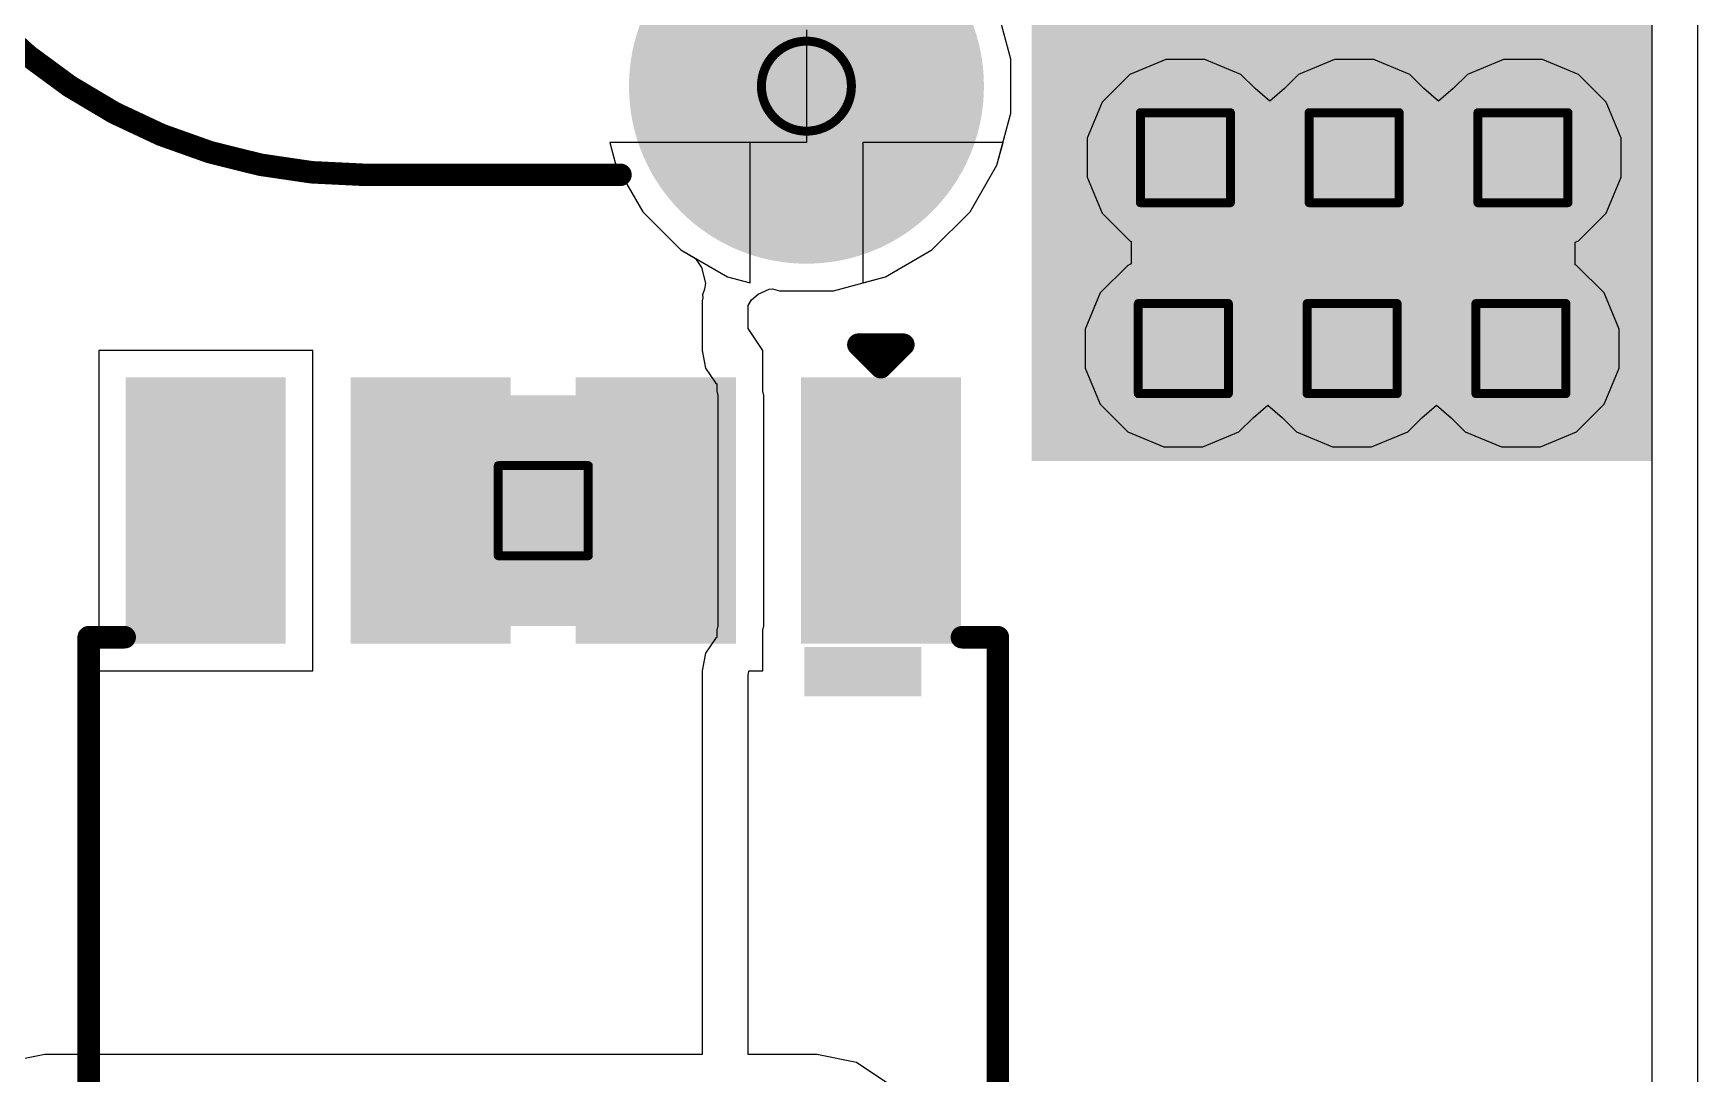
# Model space of a CAD drawing. Header units: inches. Extents: x -1 to 9.6, y 0 to 3.9.
# Drawn here: x 1.1305 to 1.5003, y 0.6179 to 0.849 of the extents above; entities that cross this region are included whole.
import ezdxf

# ---------------------------------------------------------------- set-up
doc = ezdxf.new("R2010")
doc.units = ezdxf.units.IN
doc.header["$MEASUREMENT"] = 0
for name, color, linetype in [('Bottom Layer', 5, 'Continuous'), ('Bottom Solder', 6, 'Continuous'), ('Drill Drawing', 1, 'Continuous'), ('Multi-Layer', 9, 'Continuous'), ('Pad Holes', 156, 'Continuous'), ('Top Layer', 1, 'Continuous'), ('Top Overlay', 2, 'Continuous'), ('Top Paste', 8, 'Continuous'), ('Top Solder', 216, 'Continuous'), ('Via Holes', 16, 'Continuous')]:
    doc.layers.add(name, color=color, linetype=linetype)

# ---------------------------------------------------------------- blocks, each defined once
blk = doc.blocks.new('SOP_8_9')
at = {"layer": 'Top Layer'}
for points in [[(-0.13386, 0.08878), (-0.08268, 0.08878), (-0.08268, 0.06122), (-0.13386, 0.06122)], [(0.08268, 0.08878), (0.13386, 0.08878), (0.13386, 0.06122), (0.08268, 0.06122)], [(-0.13386, 0.03878), (-0.08268, 0.03878), (-0.08268, 0.01122), (-0.13386, 0.01122)], [(0.08268, 0.03878), (0.13386, 0.03878), (0.13386, 0.01122), (0.08268, 0.01122)], [(-0.13386, -0.01122), (-0.08268, -0.01122), (-0.08268, -0.03878), (-0.13386, -0.03878)], [(0.08268, -0.01122), (0.13386, -0.01122), (0.13386, -0.03878), (0.08268, -0.03878)], [(-0.13386, -0.06122), (-0.08268, -0.06122), (-0.08268, -0.08878), (-0.13386, -0.08878)], [(0.08268, -0.06122), (0.13386, -0.06122), (0.13386, -0.08878), (0.08268, -0.08878)]]:
    blk.add_hatch(color=1, dxfattribs=at).paths.add_polyline_path(points)
at = {"layer": 'Top Overlay'}
blk.add_hatch(color=2, dxfattribs=at).paths.add_polyline_path([(-0.07799, 0.05801), (-0.06699, 0.05801), (-0.06699, 0.08401), (-0.07799, 0.08401)])
at = {"layer": 'Top Paste'}
for points in [[(-0.13386, 0.08878), (-0.08268, 0.08878), (-0.08268, 0.06122), (-0.13386, 0.06122)], [(0.08268, 0.08878), (0.13386, 0.08878), (0.13386, 0.06122), (0.08268, 0.06122)], [(-0.13386, 0.03878), (-0.08268, 0.03878), (-0.08268, 0.01122), (-0.13386, 0.01122)], [(0.08268, 0.03878), (0.13386, 0.03878), (0.13386, 0.01122), (0.08268, 0.01122)], [(-0.13386, -0.01122), (-0.08268, -0.01122), (-0.08268, -0.03878), (-0.13386, -0.03878)], [(0.08268, -0.01122), (0.13386, -0.01122), (0.13386, -0.03878), (0.08268, -0.03878)], [(-0.13386, -0.06122), (-0.08268, -0.06122), (-0.08268, -0.08878), (-0.13386, -0.08878)], [(0.08268, -0.06122), (0.13386, -0.06122), (0.13386, -0.08878), (0.08268, -0.08878)]]:
    blk.add_hatch(color=8, dxfattribs=at).paths.add_polyline_path(points)
at = {"layer": 'Top Solder'}
for points in [[(-0.13786, 0.09278), (-0.07868, 0.09278), (-0.07868, 0.05722), (-0.13786, 0.05722)], [(0.07868, 0.09278), (0.13786, 0.09278), (0.13786, 0.05722), (0.07868, 0.05722)], [(-0.13786, 0.04278), (-0.07868, 0.04278), (-0.07868, 0.00722), (-0.13786, 0.00722)], [(0.07868, 0.04278), (0.13786, 0.04278), (0.13786, 0.00722), (0.07868, 0.00722)], [(-0.13786, -0.00722), (-0.07868, -0.00722), (-0.07868, -0.04278), (-0.13786, -0.04278)], [(0.07868, -0.00722), (0.13786, -0.00722), (0.13786, -0.04278), (0.07868, -0.04278)], [(-0.13786, -0.05722), (-0.07868, -0.05722), (-0.07868, -0.09278), (-0.13786, -0.09278)], [(0.07868, -0.05722), (0.13786, -0.05722), (0.13786, -0.09278), (0.07868, -0.09278)]]:
    blk.add_hatch(color=216, dxfattribs=at).paths.add_polyline_path(points)
at = {"layer": 'Top Overlay'}
for points in [[(-0.08014, 0.093, 0.005, 0.005, 0), (-0.08014, 0.101, 0.005, 0.005, 0)], [(0.07986, 0.101, 0.005, 0.005, 0), (-0.08014, 0.101, 0.005, 0.005, 0)], [(0.07986, 0.093, 0.005, 0.005, 0), (0.07986, 0.101, 0.005, 0.005, 0)], [(-0.14514, 0.07, 0.005, 0.005, 0), (-0.14514, 0.08, 0.005, 0.005, 0)], [(-0.14014, 0.075, 0.005, 0.005, 0), (-0.14514, 0.08, 0.005, 0.005, 0)], [(-0.14514, 0.07, 0.005, 0.005, 0), (-0.14014, 0.075, 0.005, 0.005, 0)], [(-0.08014, -0.101, 0.005, 0.005, 0), (-0.08014, -0.093, 0.005, 0.005, 0)], [(0.07986, -0.101, 0.005, 0.005, 0), (0.07986, -0.093, 0.005, 0.005, 0)], [(0.07986, -0.101, 0.005, 0.005, 0), (-0.08014, -0.101, 0.005, 0.005, 0)]]:
    blk.add_lwpolyline(points, format="xyseb", dxfattribs=at)
for points in [[(-0.08139, 0.101, 0.0025, 0.0025, 1), (-0.07889, 0.101, 0.0025, 0.0025, 1)], [(-0.08139, 0.101, 0.0025, 0.0025, 1), (-0.07889, 0.101, 0.0025, 0.0025, 1)], [(0.07861, 0.101, 0.0025, 0.0025, 1), (0.08111, 0.101, 0.0025, 0.0025, 1)], [(0.07861, 0.101, 0.0025, 0.0025, 1), (0.08111, 0.101, 0.0025, 0.0025, 1)], [(-0.08139, 0.093, 0.0025, 0.0025, 1), (-0.07889, 0.093, 0.0025, 0.0025, 1)], [(0.07861, 0.093, 0.0025, 0.0025, 1), (0.08111, 0.093, 0.0025, 0.0025, 1)], [(-0.14639, 0.08, 0.0025, 0.0025, 1), (-0.14389, 0.08, 0.0025, 0.0025, 1)], [(-0.14639, 0.08, 0.0025, 0.0025, 1), (-0.14389, 0.08, 0.0025, 0.0025, 1)], [(-0.14139, 0.075, 0.0025, 0.0025, 1), (-0.13889, 0.075, 0.0025, 0.0025, 1)], [(-0.14139, 0.075, 0.0025, 0.0025, 1), (-0.13889, 0.075, 0.0025, 0.0025, 1)], [(-0.14639, 0.07, 0.0025, 0.0025, 1), (-0.14389, 0.07, 0.0025, 0.0025, 1)], [(-0.14639, 0.07, 0.0025, 0.0025, 1), (-0.14389, 0.07, 0.0025, 0.0025, 1)], [(-0.08139, -0.093, 0.0025, 0.0025, 1), (-0.07889, -0.093, 0.0025, 0.0025, 1)], [(0.07861, -0.093, 0.0025, 0.0025, 1), (0.08111, -0.093, 0.0025, 0.0025, 1)], [(-0.08139, -0.101, 0.0025, 0.0025, 1), (-0.07889, -0.101, 0.0025, 0.0025, 1)], [(-0.08139, -0.101, 0.0025, 0.0025, 1), (-0.07889, -0.101, 0.0025, 0.0025, 1)], [(0.07861, -0.101, 0.0025, 0.0025, 1), (0.08111, -0.101, 0.0025, 0.0025, 1)], [(0.07861, -0.101, 0.0025, 0.0025, 1), (0.08111, -0.101, 0.0025, 0.0025, 1)]]:
    blk.add_lwpolyline(points, format="xyseb", close=True, dxfattribs=at)
blk = doc.blocks.new('PT06_M_V_503_50K__37')
at = {"layer": 'Bottom Layer'}
h = blk.add_hatch(color=5, dxfattribs=at)
edge = h.paths.add_edge_path()
edge.add_arc((0, 0.09843), 0.03543, 0, 360)
h = blk.add_hatch(color=5, dxfattribs=at)
edge = h.paths.add_edge_path()
edge.add_arc((-0.09843, -0.09843), 0.03543, 0, 360)
h = blk.add_hatch(color=5, dxfattribs=at)
edge = h.paths.add_edge_path()
edge.add_arc((0.09843, -0.09843), 0.03543, 0, 360)
at = {"layer": 'Bottom Solder'}
h = blk.add_hatch(color=6, dxfattribs=at)
edge = h.paths.add_edge_path()
edge.add_arc((0, 0.09843), 0.03943, 0, 360)
h = blk.add_hatch(color=6, dxfattribs=at)
edge = h.paths.add_edge_path()
edge.add_arc((0, 0), 0.004, 0, 360)
h = blk.add_hatch(color=6, dxfattribs=at)
edge = h.paths.add_edge_path()
edge.add_arc((-0.09843, -0.09843), 0.03943, 0, 360)
h = blk.add_hatch(color=6, dxfattribs=at)
edge = h.paths.add_edge_path()
edge.add_arc((0.09843, -0.09843), 0.03943, 0, 360)
at = {"layer": 'Multi-Layer'}
h = blk.add_hatch(color=9, dxfattribs=at)
edge = h.paths.add_edge_path()
edge.add_arc((0, 0.09843), 0.03543, 0, 360)
h = blk.add_hatch(color=9, dxfattribs=at)
edge = h.paths.add_edge_path()
edge.add_arc((-0.09843, -0.09843), 0.03543, 0, 360)
h = blk.add_hatch(color=9, dxfattribs=at)
edge = h.paths.add_edge_path()
edge.add_arc((0.09843, -0.09843), 0.03543, 0, 360)
at = {"layer": 'Pad Holes'}
h = blk.add_hatch(color=7, dxfattribs=at)
edge = h.paths.add_edge_path()
edge.add_arc((0, 0.09843), 0.01969, 0, 360)
h = blk.add_hatch(color=7, dxfattribs=at)
edge = h.paths.add_edge_path()
edge.add_arc((0, 0), 0.04921, 0, 360)
h = blk.add_hatch(color=7, dxfattribs=at)
edge = h.paths.add_edge_path()
edge.add_arc((-0.09843, -0.09843), 0.01969, 0, 360)
h = blk.add_hatch(color=7, dxfattribs=at)
edge = h.paths.add_edge_path()
edge.add_arc((0.09843, -0.09843), 0.01969, 0, 360)
at = {"layer": 'Top Layer'}
h = blk.add_hatch(color=1, dxfattribs=at)
edge = h.paths.add_edge_path()
edge.add_arc((0, 0.09843), 0.03543, 0, 360)
h = blk.add_hatch(color=1, dxfattribs=at)
edge = h.paths.add_edge_path()
edge.add_arc((-0.09843, -0.09843), 0.03543, 0, 360)
h = blk.add_hatch(color=1, dxfattribs=at)
edge = h.paths.add_edge_path()
edge.add_arc((0.09843, -0.09843), 0.03543, 0, 360)
at = {"layer": 'Top Solder'}
h = blk.add_hatch(color=216, dxfattribs=at)
edge = h.paths.add_edge_path()
edge.add_arc((0, 0.09843), 0.03943, 0, 360)
h = blk.add_hatch(color=216, dxfattribs=at)
edge = h.paths.add_edge_path()
edge.add_arc((0, 0), 0.004, 0, 360)
h = blk.add_hatch(color=216, dxfattribs=at)
edge = h.paths.add_edge_path()
edge.add_arc((-0.09843, -0.09843), 0.03943, 0, 360)
h = blk.add_hatch(color=216, dxfattribs=at)
edge = h.paths.add_edge_path()
edge.add_arc((0.09843, -0.09843), 0.03943, 0, 360)
at = {"layer": 'Top Overlay'}
for points in [[(-0.11811, 0, 0.005, 0.005, -0.301076), (-0.04611, 0.10874, 0.005, 0.005, 0)], [(0.04611, 0.10874, 0.005, 0.005, -0.301076), (0.11811, 0, 0.005, 0.005, 0)], [(-0.11811, 0, 0.005, 0.005, 0), (-0.11811, -0.05711, 0.005, 0.005, 0)], [(0.11811, 0, 0.005, 0.005, 0), (0.11811, -0.05711, 0.005, 0.005, 0)]]:
    blk.add_lwpolyline(points, format="xyseb", dxfattribs=at)
for points in [[(-0.04736, 0.10874, 0.0025, 0.0025, 1), (-0.04486, 0.10874, 0.0025, 0.0025, 1)], [(0.04486, 0.10874, 0.0025, 0.0025, 1), (0.04736, 0.10874, 0.0025, 0.0025, 1)], [(-0.11936, 0, 0.0025, 0.0025, 1), (-0.11686, 0, 0.0025, 0.0025, 1)], [(-0.11936, 0, 0.0025, 0.0025, 1), (-0.11686, 0, 0.0025, 0.0025, 1)], [(0.11686, 0, 0.0025, 0.0025, 1), (0.11936, 0, 0.0025, 0.0025, 1)], [(0.11686, 0, 0.0025, 0.0025, 1), (0.11936, 0, 0.0025, 0.0025, 1)], [(-0.11936, -0.05711, 0.0025, 0.0025, 1), (-0.11686, -0.05711, 0.0025, 0.0025, 1)], [(0.11686, -0.05711, 0.0025, 0.0025, 1), (0.11936, -0.05711, 0.0025, 0.0025, 1)]]:
    blk.add_lwpolyline(points, format="xyseb", close=True, dxfattribs=at)

msp = doc.modelspace()

# ---------------------------------------------------------------- hatches: boundary and pattern name
at = {"layer": 'Bottom Layer'}
h = msp.add_hatch(color=5, dxfattribs=at)
edge = h.paths.add_edge_path()
edge.add_arc((1.38645, 0.82141), 0.01181, 0, 360)
h = msp.add_hatch(color=5, dxfattribs=at)
edge = h.paths.add_edge_path()
edge.add_arc((1.42395, 0.82141), 0.01181, 0, 360)
h = msp.add_hatch(color=5, dxfattribs=at)
edge = h.paths.add_edge_path()
edge.add_arc((1.46145, 0.82141), 0.01181, 0, 360)
h = msp.add_hatch(color=5, dxfattribs=at)
edge = h.paths.add_edge_path()
edge.add_arc((1.386, 0.779), 0.01181, 0, 360)
h = msp.add_hatch(color=5, dxfattribs=at)
edge = h.paths.add_edge_path()
edge.add_arc((1.4235, 0.779), 0.01181, 0, 360)
h = msp.add_hatch(color=5, dxfattribs=at)
edge = h.paths.add_edge_path()
edge.add_arc((1.461, 0.779), 0.01181, 0, 360)
h = msp.add_hatch(color=5, dxfattribs=at)
edge = h.paths.add_edge_path()
edge.add_arc((1.2438, 0.74299), 0.01181, 0, 360)
at = {"layer": 'Top Layer'}
for points in [[(1.35229, 0.754), (1.49008, 0.754), (1.49008, 1.1575), (1.35229, 1.1575)], [(1.20502, 0.7174), (1.28258, 0.7174), (1.28258, 0.76859), (1.20502, 0.76859)]]:
    msp.add_hatch(color=1, dxfattribs=at).paths.add_polyline_path(points)
h = msp.add_hatch(color=1, dxfattribs=at)
edge = h.paths.add_edge_path()
edge.add_arc((1.38645, 0.82141), 0.01181, 0, 360)
h = msp.add_hatch(color=1, dxfattribs=at)
edge = h.paths.add_edge_path()
edge.add_arc((1.42395, 0.82141), 0.01181, 0, 360)
h = msp.add_hatch(color=1, dxfattribs=at)
edge = h.paths.add_edge_path()
edge.add_arc((1.46145, 0.82141), 0.01181, 0, 360)
h = msp.add_hatch(color=1, dxfattribs=at)
edge = h.paths.add_edge_path()
edge.add_arc((1.386, 0.779), 0.01181, 0, 360)
h = msp.add_hatch(color=1, dxfattribs=at)
edge = h.paths.add_edge_path()
edge.add_arc((1.4235, 0.779), 0.01181, 0, 360)
h = msp.add_hatch(color=1, dxfattribs=at)
edge = h.paths.add_edge_path()
edge.add_arc((1.461, 0.779), 0.01181, 0, 360)
h = msp.add_hatch(color=1, dxfattribs=at)
edge = h.paths.add_edge_path()
edge.add_arc((1.2438, 0.74299), 0.01181, 0, 360)
at = {"layer": 'Via Holes'}
h = msp.add_hatch(color=7, dxfattribs=at)
edge = h.paths.add_edge_path()
edge.add_arc((1.38645, 0.82141), 0.00591, 0, 360)
h = msp.add_hatch(color=7, dxfattribs=at)
edge = h.paths.add_edge_path()
edge.add_arc((1.42395, 0.82141), 0.00591, 0, 360)
h = msp.add_hatch(color=7, dxfattribs=at)
edge = h.paths.add_edge_path()
edge.add_arc((1.46145, 0.82141), 0.00591, 0, 360)
h = msp.add_hatch(color=7, dxfattribs=at)
edge = h.paths.add_edge_path()
edge.add_arc((1.386, 0.779), 0.00591, 0, 360)
h = msp.add_hatch(color=7, dxfattribs=at)
edge = h.paths.add_edge_path()
edge.add_arc((1.4235, 0.779), 0.00591, 0, 360)
h = msp.add_hatch(color=7, dxfattribs=at)
edge = h.paths.add_edge_path()
edge.add_arc((1.461, 0.779), 0.00591, 0, 360)
h = msp.add_hatch(color=7, dxfattribs=at)
edge = h.paths.add_edge_path()
edge.add_arc((1.2438, 0.74299), 0.00591, 0, 360)

# ---------------------------------------------------------------- linework, layer by layer
at = {"layer": 'Bottom Layer'}
for p, q in [((1.38211, 0.84322), (1.3741, 0.8399)), ((1.39079, 0.84322), (1.38211, 0.84322)), ((1.39881, 0.8399), (1.39079, 0.84322)), ((1.41961, 0.84322), (1.4116, 0.8399)), ((1.42829, 0.84322), (1.41961, 0.84322)), ((1.43631, 0.8399), (1.42829, 0.84322)), ((1.45711, 0.84322), (1.4491, 0.8399)), ((1.46579, 0.84322), (1.45711, 0.84322)), ((1.47381, 0.8399), (1.46579, 0.84322)), ((1.3741, 0.8399), (1.36796, 0.83376)), ((1.40194, 0.83677), (1.39881, 0.8399)), ((1.4116, 0.8399), (1.40847, 0.83677)), ((1.43944, 0.83677), (1.43631, 0.8399)), ((1.4491, 0.8399), (1.44597, 0.83677)), ((1.47994, 0.83376), (1.47381, 0.8399)), ((1.4052, 0.83398), (1.40194, 0.83677)), ((1.40847, 0.83677), (1.4052, 0.83398)), ((1.4427, 0.83398), (1.43944, 0.83677)), ((1.44597, 0.83677), (1.4427, 0.83398)), ((1.36796, 0.83376), (1.36464, 0.82574)), ((1.48326, 0.82574), (1.47994, 0.83376)), ((1.28976, 0.8248), (1.25858, 0.8248)), ((1.25858, 0.8248), (1.25993, 0.81976)), ((1.28976, 0.79361), (1.28976, 0.8248)), ((1.34595, 0.8248), (1.31476, 0.8248)), ((1.31476, 0.8248), (1.31476, 0.79361)), ((1.3446, 0.81976), (1.34595, 0.8248)), ((1.36464, 0.82574), (1.36464, 0.81707)), ((1.48326, 0.81707), (1.48326, 0.82574)), ((1.25993, 0.81976), (1.26591, 0.8094)), ((1.33862, 0.8094), (1.3446, 0.81976)), ((1.36464, 0.81707), (1.36796, 0.80905)), ((1.47994, 0.80905), (1.48326, 0.81707)), ((1.26591, 0.8094), (1.27437, 0.80094)), ((1.33016, 0.80094), (1.33862, 0.8094)), ((1.36796, 0.80905), (1.3741, 0.80292)), ((1.47381, 0.80292), (1.47994, 0.80905)), ((1.3741, 0.80292), (1.37438, 0.8028)), ((1.37438, 0.8028), (1.37438, 0.7978)), ((1.47307, 0.80261), (1.47381, 0.80292)), ((1.47307, 0.79761), (1.47307, 0.80261)), ((1.27437, 0.80094), (1.28473, 0.79496)), ((1.3198, 0.79496), (1.33016, 0.80094)), ((1.37365, 0.79749), (1.36751, 0.79135)), ((1.37438, 0.7978), (1.37365, 0.79749)), ((1.47335, 0.79749), (1.47307, 0.79761)), ((1.47949, 0.79135), (1.47335, 0.79749)), ((1.28473, 0.79496), (1.28976, 0.79361)), ((1.31476, 0.79361), (1.3198, 0.79496)), ((1.36751, 0.79135), (1.36419, 0.78334)), ((1.48281, 0.78334), (1.47949, 0.79135)), ((1.36419, 0.78334), (1.36419, 0.77466)), ((1.48281, 0.77466), (1.48281, 0.78334)), ((1.36419, 0.77466), (1.36751, 0.76665)), ((1.47949, 0.76665), (1.48281, 0.77466)), ((1.36751, 0.76665), (1.37365, 0.76051)), ((1.40148, 0.76364), (1.40475, 0.76642)), ((1.40475, 0.76642), (1.40802, 0.76364)), ((1.43898, 0.76364), (1.44225, 0.76642)), ((1.44225, 0.76642), (1.44552, 0.76364)), ((1.47335, 0.76051), (1.47949, 0.76665)), ((1.39835, 0.76051), (1.40148, 0.76364)), ((1.40802, 0.76364), (1.41115, 0.76051)), ((1.43585, 0.76051), (1.43898, 0.76364)), ((1.44552, 0.76364), (1.44865, 0.76051)), ((1.37365, 0.76051), (1.38166, 0.75719)), ((1.39034, 0.75719), (1.39835, 0.76051)), ((1.41115, 0.76051), (1.41916, 0.75719)), ((1.42784, 0.75719), (1.43585, 0.76051)), ((1.44865, 0.76051), (1.45666, 0.75719)), ((1.46534, 0.75719), (1.47335, 0.76051)), ((1.38166, 0.75719), (1.39034, 0.75719)), ((1.41916, 0.75719), (1.42784, 0.75719)), ((1.45666, 0.75719), (1.46534, 0.75719))]:
    msp.add_line(p, q, dxfattribs=at)
at = {"layer": 'Drill Drawing'}
for points in [[(1.31226, 0.8373, 0.002, 0.002, 1), (1.29226, 0.8373, 0.002, 0.002, 1)], [(1.29176, 0.8373, 0.001, 0.001, 1), (1.29276, 0.8373, 0.001, 0.001, 1)], [(1.31176, 0.8373, 0.001, 0.001, 1), (1.31276, 0.8373, 0.001, 0.001, 1)], [(1.37595, 0.83141, 0.001, 0.001, 1), (1.37695, 0.83141, 0.001, 0.001, 1)], [(1.37595, 0.83141, 0.001, 0.001, 1), (1.37695, 0.83141, 0.001, 0.001, 1)], [(1.39595, 0.83141, 0.001, 0.001, 1), (1.39695, 0.83141, 0.001, 0.001, 1)], [(1.39595, 0.83141, 0.001, 0.001, 1), (1.39695, 0.83141, 0.001, 0.001, 1)], [(1.41345, 0.83141, 0.001, 0.001, 1), (1.41445, 0.83141, 0.001, 0.001, 1)], [(1.41345, 0.83141, 0.001, 0.001, 1), (1.41445, 0.83141, 0.001, 0.001, 1)], [(1.43345, 0.83141, 0.001, 0.001, 1), (1.43445, 0.83141, 0.001, 0.001, 1)], [(1.43345, 0.83141, 0.001, 0.001, 1), (1.43445, 0.83141, 0.001, 0.001, 1)], [(1.45095, 0.83141, 0.001, 0.001, 1), (1.45195, 0.83141, 0.001, 0.001, 1)], [(1.45095, 0.83141, 0.001, 0.001, 1), (1.45195, 0.83141, 0.001, 0.001, 1)], [(1.47095, 0.83141, 0.001, 0.001, 1), (1.47195, 0.83141, 0.001, 0.001, 1)], [(1.47095, 0.83141, 0.001, 0.001, 1), (1.47195, 0.83141, 0.001, 0.001, 1)], [(1.37595, 0.81141, 0.001, 0.001, 1), (1.37695, 0.81141, 0.001, 0.001, 1)], [(1.37595, 0.81141, 0.001, 0.001, 1), (1.37695, 0.81141, 0.001, 0.001, 1)], [(1.39595, 0.81141, 0.001, 0.001, 1), (1.39695, 0.81141, 0.001, 0.001, 1)], [(1.39595, 0.81141, 0.001, 0.001, 1), (1.39695, 0.81141, 0.001, 0.001, 1)], [(1.41345, 0.81141, 0.001, 0.001, 1), (1.41445, 0.81141, 0.001, 0.001, 1)], [(1.41345, 0.81141, 0.001, 0.001, 1), (1.41445, 0.81141, 0.001, 0.001, 1)], [(1.43345, 0.81141, 0.001, 0.001, 1), (1.43445, 0.81141, 0.001, 0.001, 1)], [(1.43345, 0.81141, 0.001, 0.001, 1), (1.43445, 0.81141, 0.001, 0.001, 1)], [(1.45095, 0.81141, 0.001, 0.001, 1), (1.45195, 0.81141, 0.001, 0.001, 1)], [(1.45095, 0.81141, 0.001, 0.001, 1), (1.45195, 0.81141, 0.001, 0.001, 1)], [(1.47095, 0.81141, 0.001, 0.001, 1), (1.47195, 0.81141, 0.001, 0.001, 1)], [(1.47095, 0.81141, 0.001, 0.001, 1), (1.47195, 0.81141, 0.001, 0.001, 1)], [(1.3755, 0.789, 0.001, 0.001, 1), (1.3765, 0.789, 0.001, 0.001, 1)], [(1.3755, 0.789, 0.001, 0.001, 1), (1.3765, 0.789, 0.001, 0.001, 1)], [(1.3955, 0.789, 0.001, 0.001, 1), (1.3965, 0.789, 0.001, 0.001, 1)], [(1.3955, 0.789, 0.001, 0.001, 1), (1.3965, 0.789, 0.001, 0.001, 1)], [(1.413, 0.789, 0.001, 0.001, 1), (1.414, 0.789, 0.001, 0.001, 1)], [(1.413, 0.789, 0.001, 0.001, 1), (1.414, 0.789, 0.001, 0.001, 1)], [(1.433, 0.789, 0.001, 0.001, 1), (1.434, 0.789, 0.001, 0.001, 1)], [(1.433, 0.789, 0.001, 0.001, 1), (1.434, 0.789, 0.001, 0.001, 1)], [(1.4505, 0.789, 0.001, 0.001, 1), (1.4515, 0.789, 0.001, 0.001, 1)], [(1.4505, 0.789, 0.001, 0.001, 1), (1.4515, 0.789, 0.001, 0.001, 1)], [(1.4705, 0.789, 0.001, 0.001, 1), (1.4715, 0.789, 0.001, 0.001, 1)], [(1.4705, 0.789, 0.001, 0.001, 1), (1.4715, 0.789, 0.001, 0.001, 1)], [(1.3755, 0.769, 0.001, 0.001, 1), (1.3765, 0.769, 0.001, 0.001, 1)], [(1.3755, 0.769, 0.001, 0.001, 1), (1.3765, 0.769, 0.001, 0.001, 1)], [(1.3955, 0.769, 0.001, 0.001, 1), (1.3965, 0.769, 0.001, 0.001, 1)], [(1.3955, 0.769, 0.001, 0.001, 1), (1.3965, 0.769, 0.001, 0.001, 1)], [(1.413, 0.769, 0.001, 0.001, 1), (1.414, 0.769, 0.001, 0.001, 1)], [(1.413, 0.769, 0.001, 0.001, 1), (1.414, 0.769, 0.001, 0.001, 1)], [(1.433, 0.769, 0.001, 0.001, 1), (1.434, 0.769, 0.001, 0.001, 1)], [(1.433, 0.769, 0.001, 0.001, 1), (1.434, 0.769, 0.001, 0.001, 1)], [(1.4505, 0.769, 0.001, 0.001, 1), (1.4515, 0.769, 0.001, 0.001, 1)], [(1.4505, 0.769, 0.001, 0.001, 1), (1.4515, 0.769, 0.001, 0.001, 1)], [(1.4705, 0.769, 0.001, 0.001, 1), (1.4715, 0.769, 0.001, 0.001, 1)], [(1.4705, 0.769, 0.001, 0.001, 1), (1.4715, 0.769, 0.001, 0.001, 1)], [(1.2333, 0.75299, 0.001, 0.001, 1), (1.2343, 0.75299, 0.001, 0.001, 1)], [(1.2333, 0.75299, 0.001, 0.001, 1), (1.2343, 0.75299, 0.001, 0.001, 1)], [(1.2533, 0.75299, 0.001, 0.001, 1), (1.2543, 0.75299, 0.001, 0.001, 1)], [(1.2533, 0.75299, 0.001, 0.001, 1), (1.2543, 0.75299, 0.001, 0.001, 1)], [(1.2333, 0.73299, 0.001, 0.001, 1), (1.2343, 0.73299, 0.001, 0.001, 1)], [(1.2333, 0.73299, 0.001, 0.001, 1), (1.2343, 0.73299, 0.001, 0.001, 1)], [(1.2533, 0.73299, 0.001, 0.001, 1), (1.2543, 0.73299, 0.001, 0.001, 1)], [(1.2533, 0.73299, 0.001, 0.001, 1), (1.2543, 0.73299, 0.001, 0.001, 1)]]:
    msp.add_lwpolyline(points, format="xyseb", close=True, dxfattribs=at)
for points in [[(1.37645, 0.83141, 0.002, 0.002, 0), (1.39645, 0.83141, 0.002, 0.002, 0)], [(1.37645, 0.81141, 0.002, 0.002, 0), (1.37645, 0.83141, 0.002, 0.002, 0)], [(1.39645, 0.81141, 0.002, 0.002, 0), (1.39645, 0.83141, 0.002, 0.002, 0)], [(1.41395, 0.83141, 0.002, 0.002, 0), (1.43395, 0.83141, 0.002, 0.002, 0)], [(1.41395, 0.81141, 0.002, 0.002, 0), (1.41395, 0.83141, 0.002, 0.002, 0)], [(1.43395, 0.81141, 0.002, 0.002, 0), (1.43395, 0.83141, 0.002, 0.002, 0)], [(1.45145, 0.83141, 0.002, 0.002, 0), (1.47145, 0.83141, 0.002, 0.002, 0)], [(1.45145, 0.81141, 0.002, 0.002, 0), (1.45145, 0.83141, 0.002, 0.002, 0)], [(1.47145, 0.81141, 0.002, 0.002, 0), (1.47145, 0.83141, 0.002, 0.002, 0)], [(1.37645, 0.81141, 0.002, 0.002, 0), (1.39645, 0.81141, 0.002, 0.002, 0)], [(1.41395, 0.81141, 0.002, 0.002, 0), (1.43395, 0.81141, 0.002, 0.002, 0)], [(1.45145, 0.81141, 0.002, 0.002, 0), (1.47145, 0.81141, 0.002, 0.002, 0)], [(1.376, 0.789, 0.002, 0.002, 0), (1.396, 0.789, 0.002, 0.002, 0)], [(1.376, 0.769, 0.002, 0.002, 0), (1.376, 0.789, 0.002, 0.002, 0)], [(1.396, 0.769, 0.002, 0.002, 0), (1.396, 0.789, 0.002, 0.002, 0)], [(1.4135, 0.789, 0.002, 0.002, 0), (1.4335, 0.789, 0.002, 0.002, 0)], [(1.4135, 0.769, 0.002, 0.002, 0), (1.4135, 0.789, 0.002, 0.002, 0)], [(1.4335, 0.769, 0.002, 0.002, 0), (1.4335, 0.789, 0.002, 0.002, 0)], [(1.451, 0.789, 0.002, 0.002, 0), (1.471, 0.789, 0.002, 0.002, 0)], [(1.451, 0.769, 0.002, 0.002, 0), (1.451, 0.789, 0.002, 0.002, 0)], [(1.471, 0.769, 0.002, 0.002, 0), (1.471, 0.789, 0.002, 0.002, 0)], [(1.376, 0.769, 0.002, 0.002, 0), (1.396, 0.769, 0.002, 0.002, 0)], [(1.4135, 0.769, 0.002, 0.002, 0), (1.4335, 0.769, 0.002, 0.002, 0)], [(1.451, 0.769, 0.002, 0.002, 0), (1.471, 0.769, 0.002, 0.002, 0)], [(1.2338, 0.75299, 0.002, 0.002, 0), (1.2538, 0.75299, 0.002, 0.002, 0)], [(1.2338, 0.73299, 0.002, 0.002, 0), (1.2338, 0.75299, 0.002, 0.002, 0)], [(1.2538, 0.73299, 0.002, 0.002, 0), (1.2538, 0.75299, 0.002, 0.002, 0)], [(1.2338, 0.73299, 0.002, 0.002, 0), (1.2538, 0.73299, 0.002, 0.002, 0)]]:
    msp.add_lwpolyline(points, format="xyseb", dxfattribs=at)
at = {"layer": 'Top Layer'}
for p, q in [((1.49008, 1.19291), (1.49008, 0.19509)), ((1.50028, 0.19408), (1.50028, 1.19392)), ((1.3477, 0.84328), (1.3446, 0.85483)), ((1.30226, 0.8498), (1.30226, 0.8248)), ((1.3477, 0.83131), (1.3477, 0.84328)), ((1.3446, 0.81976), (1.3477, 0.83131)), ((1.30226, 0.8248), (1.25858, 0.8248)), ((1.25858, 0.8248), (1.25993, 0.81976)), ((1.25993, 0.81976), (1.26591, 0.8094)), ((1.33862, 0.8094), (1.3446, 0.81976)), ((1.26591, 0.8094), (1.27437, 0.80094)), ((1.33016, 0.80094), (1.33862, 0.8094)), ((1.27437, 0.80094), (1.27763, 0.79905)), ((1.27763, 0.79905), (1.27895, 0.79704)), ((1.3198, 0.79496), (1.33016, 0.80094)), ((1.27895, 0.79704), (1.27987, 0.79353)), ((1.27961, 0.79222), (1.27918, 0.79096)), ((1.27987, 0.79353), (1.27961, 0.79222)), ((1.29151, 0.79107), (1.29401, 0.79218)), ((1.29401, 0.79218), (1.29469, 0.79229)), ((1.29469, 0.79229), (1.29628, 0.79186)), ((1.29628, 0.79186), (1.30824, 0.79186)), ((1.30824, 0.79186), (1.3198, 0.79496)), ((1.27923, 0.79029), (1.27909, 0.78963)), ((1.27909, 0.78963), (1.27909, 0.77859)), ((1.27918, 0.79096), (1.27923, 0.79029)), ((1.28929, 0.78856), (1.29007, 0.78981)), ((1.28929, 0.78349), (1.28929, 0.78856)), ((1.29007, 0.78981), (1.29151, 0.79107)), ((1.29258, 0.77859), (1.28929, 0.78349)), ((1.19258, 0.77859), (1.14502, 0.77859)), ((1.14502, 0.77859), (1.14502, 0.7074)), ((1.19258, 0.7074), (1.19258, 0.77859)), ((1.27909, 0.77859), (1.27987, 0.77468)), ((1.29258, 0.76957), (1.29258, 0.77859)), ((1.29258, 0.77859), (1.29258, 0.77859)), ((1.27987, 0.77468), (1.28208, 0.77138)), ((1.28208, 0.77138), (1.28239, 0.77117)), ((1.28239, 0.77117), (1.28239, 0.76957)), ((1.28239, 0.76957), (1.28258, 0.76859)), ((1.29278, 0.76859), (1.29258, 0.76957)), ((1.28258, 0.76859), (1.28258, 0.76758)), ((1.28258, 0.76758), (1.28258, 0.76758)), ((1.28258, 0.76758), (1.28258, 0.71841)), ((1.29278, 0.7174), (1.29278, 0.76859)), ((1.28258, 0.7174), (1.28239, 0.71642)), ((1.28258, 0.71841), (1.28258, 0.71841)), ((1.28258, 0.71841), (1.28258, 0.7174)), ((1.29258, 0.71642), (1.29278, 0.7174)), ((1.28208, 0.71461), (1.27987, 0.71131)), ((1.28239, 0.71482), (1.28208, 0.71461)), ((1.28239, 0.71642), (1.28239, 0.71482)), ((1.29258, 0.7074), (1.29258, 0.71642)), ((1.27987, 0.71131), (1.27909, 0.7074)), ((1.14502, 0.7074), (1.19258, 0.7074)), ((1.27909, 0.7074), (1.27909, 0.62214)), ((1.28929, 0.7064), (1.28947, 0.70733)), ((1.28929, 0.62214), (1.28929, 0.7064)), ((1.28947, 0.70733), (1.28953, 0.7074)), ((1.28953, 0.7074), (1.29258, 0.7074)), ((1.13303, 0.62214), (1.12425, 0.62039)), ((1.27909, 0.62214), (1.13303, 0.62214)), ((1.3046, 0.62214), (1.28929, 0.62214)), ((1.31338, 0.62039), (1.3046, 0.62214)), ((1.32082, 0.61542), (1.31338, 0.62039))]:
    msp.add_line(p, q, dxfattribs=at)

# ---------------------------------------------------------------- block references
for name, p, rotation in [('PT06_M_V_503_50K__37', (1.20384, 0.93572), 90), ('SOP_8_9', (1.2438, 0.63473), 270)]:
    msp.add_blockref(name, p, dxfattribs=dict(rotation=rotation))

doc.saveas('drawing.dxf')
